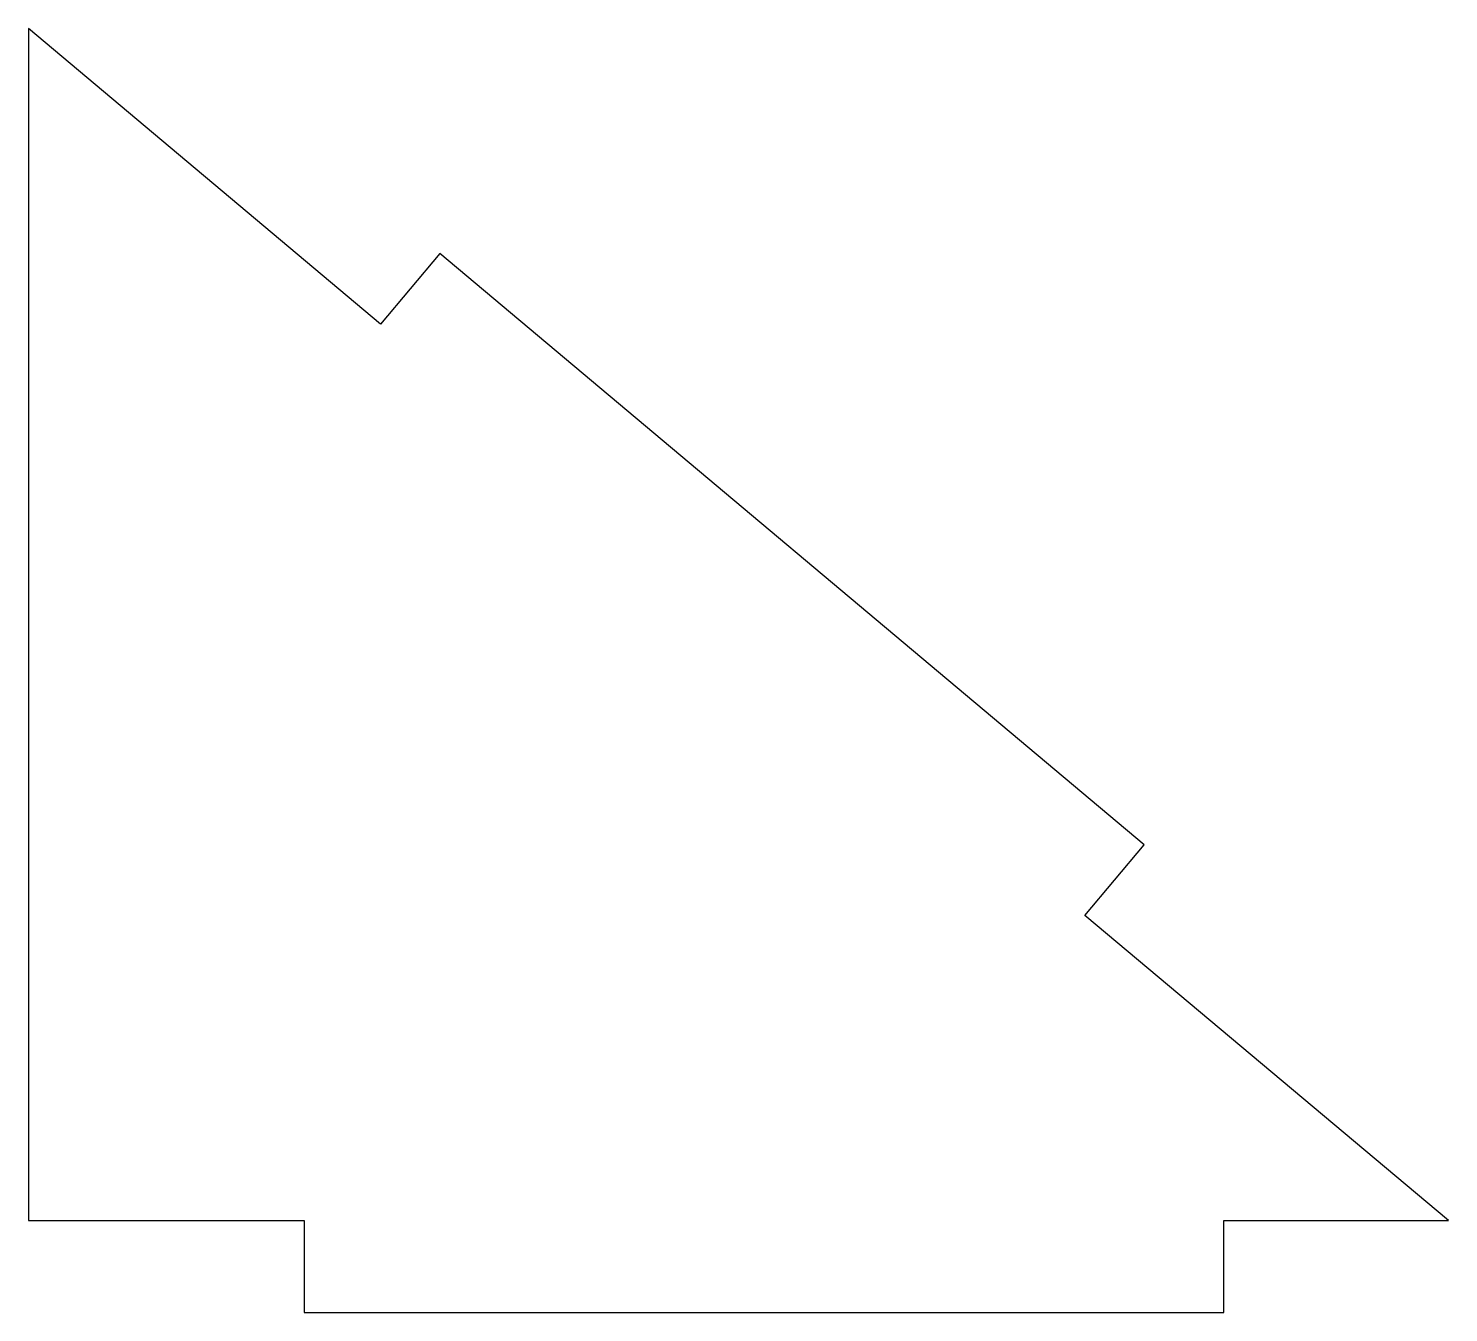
# Model space of a CAD drawing. Header units: millimetres. Extents: x -35 to 26.8, y 5.1 to 60.9.
import ezdxf

# ---------------------------------------------------------------- set-up
doc = ezdxf.new("R2010")
doc.units = ezdxf.units.MM

msp = doc.modelspace()

# ---------------------------------------------------------------- linework, layer by layer
at = {"color": 7, "linetype": 'Continuous', "lineweight": 25}
for p, q in [((-19.7, 48.041), (-35.02, 60.897)), ((-35.02, 60.897), (-35.02, 9.056)), ((-17.128, 51.105), (-19.7, 48.041)), ((13.513, 25.394), (-17.128, 51.105)), ((10.942, 22.33), (13.513, 25.394)), ((26.761, 9.056), (10.942, 22.33)), ((-35.02, 9.056), (-23.02, 9.056)), ((-23.02, 9.056), (-23.02, 5.056)), ((16.98, 5.056), (16.98, 9.056)), ((16.98, 9.056), (26.761, 9.056)), ((-23.02, 5.056), (16.98, 5.056))]:
    msp.add_line(p, q, dxfattribs=at)

doc.saveas('drawing.dxf')
